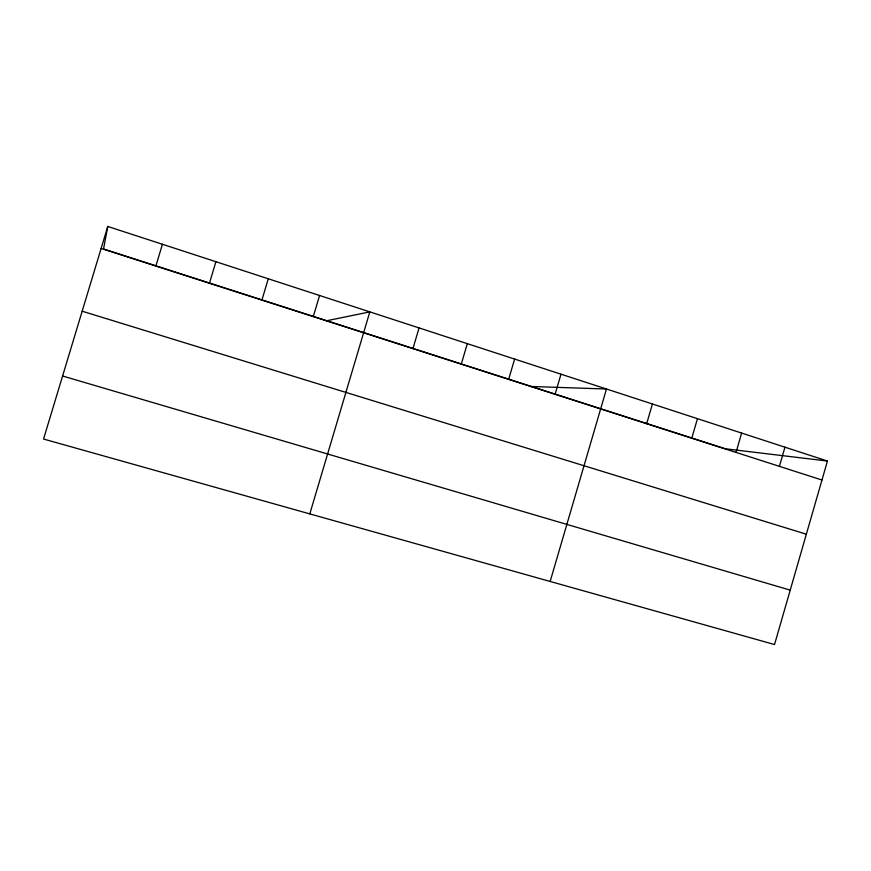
<?xml version="1.0" encoding="UTF-8"?>
<svg xmlns="http://www.w3.org/2000/svg" width="871" height="871" viewBox="0 0 871 871"><rect width="100%" height="100%" fill="white"/><g stroke="black" fill="none" stroke-linecap="round" stroke-linejoin="round"><path stroke-width="1.31" d="M107.775 226.46L103.54 249.008L725.282 448.772L827.45 461.042L774.526 644.54L43.55 439.038L107.775 226.46L827.45 461.042M736.028 452.408L741.635 433.061M779.414 466.344L784.956 447.182M550.156 581.458L606.477 389.01L531.462 386.495M646.663 423.698L652.423 403.992M691.781 438.189L697.464 418.668M508.653 379.364L514.619 359.07M555.099 394.28L561 374.192M412.941 348.607L419.06 327.932M461.271 364.143L467.324 343.653M313.288 316.598L319.57 295.498M309.804 513.89L369.827 311.883L326.777 320.735M261.899 300.092L268.279 278.774M155.865 266.025L162.42 244.272M209.443 283.238L215.899 261.703M62.592 376L790.215 590.135M82.179 311.197L806.35 534.206M101.134 248.442L821.974 480.019"/></g></svg>
